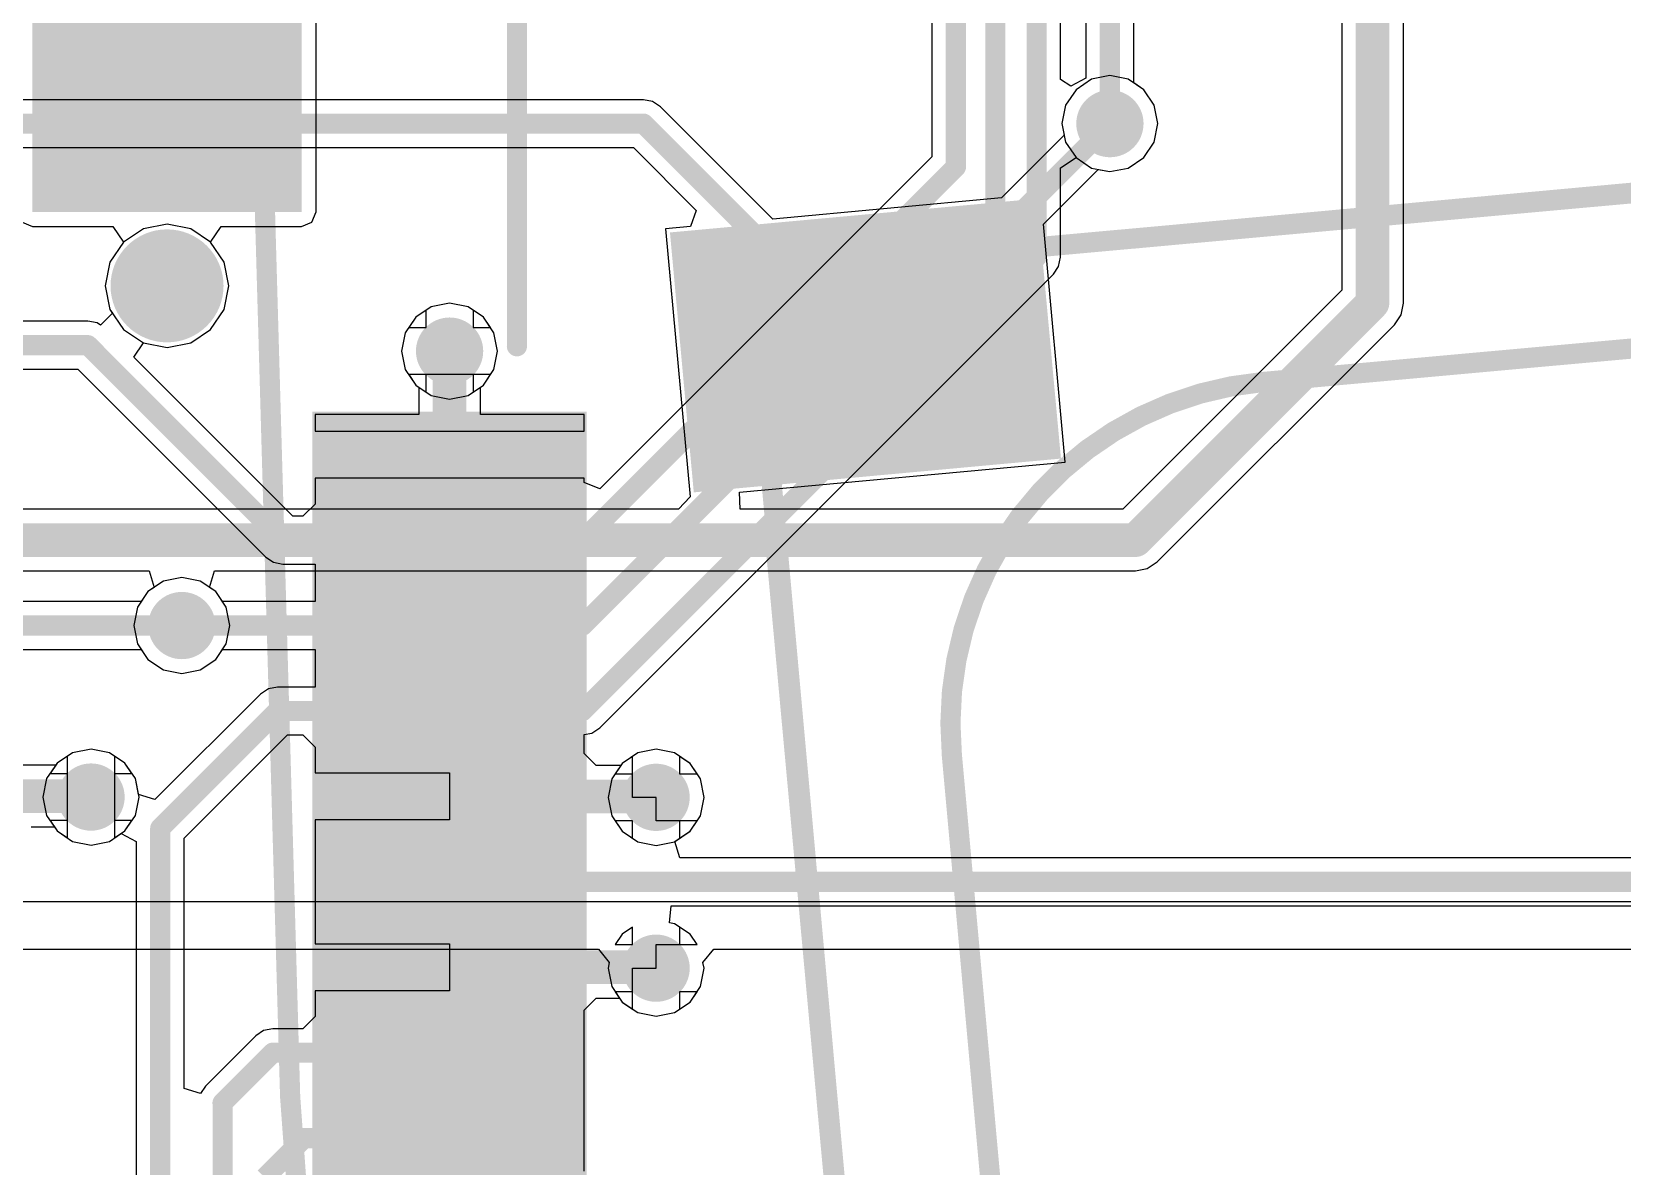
# Model space of a CAD drawing. Header units: millimetres. Extents: x 80 to 238, y 80 to 227.
# Drawn here: x 86.58 to 98.41, y 99.16 to 107.59 of the extents above; entities that cross this region are included whole.
import ezdxf

# ---------------------------------------------------------------- set-up
doc = ezdxf.new("R2010")
doc.units = ezdxf.units.MM
for name, color, linetype in [('BottomLayer', 5, 'Continuous'), ('BottomOverlay', 54, 'Continuous'), ('BottomPaste', 16, 'Continuous'), ('BottomSolder', 6, 'Continuous'), ('DrillDrawing', 1, 'Continuous'), ('DrillGuide', 244, 'Continuous'), ('KeepOutLayer', 6, 'Continuous'), ('Mechanical1', 6, 'Continuous'), ('MidLayer1', 16, 'Continuous'), ('MidLayer2', 76, 'Continuous'), ('MultiLayer', 9, 'Continuous'), ('PadHoleLayer', 156, 'Continuous'), ('TopLayer', 1, 'Continuous'), ('TopOverlay', 2, 'Continuous'), ('TopPaste', 8, 'Continuous'), ('TopSolder', 216, 'Continuous'), ('ViaHoleLayer', 16, 'Continuous')]:
    doc.layers.add(name, color=color, linetype=linetype)

msp = doc.modelspace()

# ---------------------------------------------------------------- linework, layer by layer
at = {"layer": 'BottomLayer'}
for p, q in [((94.42, 113.61), (94.42, 107.244)), ((94.231, 107.235), (94.231, 113.557)), ((93.275, 111.869), (93.275, 106.658)), ((94.776, 107.208), (94.776, 111.904)), ((88.698, 106.25), (88.698, 108.75)), ((94.308, 107.184), (94.231, 107.235)), ((94.42, 107.244), (94.308, 107.184)), ((94.85, 107.158), (94.776, 107.208)), ((94.928, 107.043), (94.85, 107.158)), ((94.955, 106.906), (94.928, 107.043)), ((94.928, 106.769), (94.955, 106.906)), ((94.85, 106.654), (94.928, 106.769)), ((93.275, 106.658), (90.807, 104.19)), ((94.231, 106.577), (94.346, 106.654)), ((94.346, 106.654), (94.461, 106.576)), ((94.734, 106.576), (94.85, 106.654)), ((94.231, 105.913), (94.231, 106.577)), ((94.461, 106.576), (94.598, 106.549)), ((94.598, 106.549), (94.734, 106.576)), ((86.513, 106.173), (86.59, 106.142)), ((88.59, 106.142), (88.667, 106.173)), ((88.667, 106.173), (88.698, 106.25)), ((86.59, 106.142), (87.187, 106.142)), ((87.187, 106.142), (87.266, 106.024)), ((87.914, 106.024), (87.993, 106.142)), ((87.993, 106.142), (88.59, 106.142)), ((87.266, 106.024), (87.166, 105.876)), ((88.014, 105.876), (87.914, 106.024)), ((94.217, 105.845), (94.231, 105.913)), ((87.166, 105.876), (87.131, 105.7)), ((88.049, 105.7), (88.014, 105.876)), ((94.179, 105.787), (94.217, 105.845)), ((87.131, 105.7), (87.166, 105.524)), ((88.014, 105.524), (88.049, 105.7)), ((90.806, 102.414), (94.179, 105.787)), ((87.185, 105.497), (87.095, 105.407)), ((87.166, 105.524), (87.185, 105.497)), ((87.914, 105.376), (88.014, 105.524)), ((89.438, 105.467), (89.386, 105.39)), ((89.515, 105.519), (89.438, 105.467)), ((89.515, 105.39), (89.515, 105.519)), ((89.942, 105.467), (89.865, 105.519)), ((89.865, 105.519), (89.865, 105.39)), ((89.994, 105.39), (89.942, 105.467)), ((87.002, 105.437), (84.447, 105.437)), ((87.07, 105.424), (87.002, 105.437)), ((87.095, 105.407), (87.07, 105.424)), ((87.766, 105.276), (87.914, 105.376)), ((89.386, 105.39), (89.515, 105.39)), ((89.865, 105.39), (89.994, 105.39)), ((87.343, 105.17), (87.414, 105.276)), ((87.414, 105.276), (87.59, 105.241)), ((87.59, 105.241), (87.766, 105.276)), ((88.524, 103.988), (87.343, 105.17)), ((84.521, 105.08), (86.928, 105.08)), ((86.928, 105.08), (88.324, 103.684)), ((89.994, 105.04), (89.386, 105.04)), ((89.386, 105.04), (89.438, 104.963)), ((89.942, 104.963), (89.994, 105.04)), ((89.438, 104.963), (89.461, 104.947)), ((89.461, 104.947), (89.461, 104.745)), ((89.919, 104.947), (89.942, 104.963)), ((89.919, 104.745), (89.919, 104.947)), ((89.461, 104.745), (88.69, 104.745)), ((88.69, 104.745), (88.69, 104.62)), ((90.69, 104.745), (89.919, 104.745)), ((90.69, 104.62), (90.69, 104.745)), ((88.69, 104.62), (90.69, 104.62)), ((90.69, 104.27), (88.69, 104.27)), ((88.69, 104.27), (88.69, 104.2)), ((90.69, 104.239), (90.69, 104.27)), ((88.69, 104.2), (88.69, 104.2)), ((88.69, 104.2), (88.69, 104.2)), ((88.69, 104.2), (88.69, 104.145)), ((88.69, 104.145), (88.69, 104.128)), ((90.807, 104.19), (90.69, 104.239)), ((88.69, 104.078), (88.6, 103.988)), ((88.69, 104.128), (88.69, 104.11)), ((88.69, 104.11), (88.69, 104.078)), ((88.6, 103.988), (88.524, 103.988)), ((88.324, 103.684), (88.382, 103.645)), ((88.382, 103.645), (88.45, 103.632)), ((88.45, 103.632), (88.69, 103.632)), ((88.69, 103.632), (88.69, 103.51)), ((87.563, 103.505), (87.448, 103.427)), ((87.7, 103.532), (87.563, 103.505)), ((87.837, 103.505), (87.7, 103.532)), ((87.952, 103.427), (87.837, 103.505)), ((88.69, 103.51), (88.69, 103.51)), ((88.69, 103.51), (88.69, 103.475)), ((88.69, 103.475), (88.69, 103.475)), ((88.69, 103.475), (88.69, 103.353)), ((87.448, 103.427), (87.37, 103.312)), ((88.002, 103.353), (87.952, 103.427)), ((88.69, 103.353), (88.002, 103.353)), ((87.37, 103.312), (87.343, 103.175)), ((87.343, 103.175), (87.37, 103.038)), ((87.37, 103.038), (87.448, 102.923)), ((87.952, 102.923), (88.002, 102.997)), ((88.002, 102.997), (88.69, 102.997)), ((88.69, 102.997), (88.69, 102.875)), ((87.448, 102.923), (87.563, 102.845)), ((87.563, 102.845), (87.7, 102.818)), ((87.7, 102.818), (87.837, 102.845)), ((87.837, 102.845), (87.952, 102.923)), ((88.69, 102.875), (88.69, 102.875)), ((88.69, 102.875), (88.69, 102.84)), ((88.69, 102.84), (88.69, 102.84)), ((88.69, 102.84), (88.69, 102.718)), ((88.285, 102.666), (87.5, 101.881)), ((88.343, 102.705), (88.285, 102.666)), ((88.411, 102.718), (88.343, 102.705)), ((88.69, 102.718), (88.411, 102.718)), ((90.69, 102.364), (90.748, 102.375)), ((90.748, 102.375), (90.806, 102.414)), ((87.718, 101.594), (88.485, 102.362)), ((88.485, 102.362), (88.6, 102.362)), ((88.6, 102.362), (88.69, 102.272)), ((88.69, 102.272), (88.69, 102.24)), ((90.69, 102.295), (90.69, 102.364)), ((90.69, 102.24), (90.69, 102.295)), ((90.69, 102.295), (90.69, 102.295)), ((90.69, 102.295), (90.69, 102.295)), ((86.762, 102.136), (86.49, 102.136)), ((86.773, 102.152), (86.762, 102.136)), ((86.85, 102.204), (86.773, 102.152)), ((86.85, 101.9), (86.85, 102.204)), ((87.277, 102.152), (87.2, 102.204)), ((87.2, 102.204), (87.2, 101.9)), ((87.355, 102.037), (87.277, 102.152)), ((88.69, 102.24), (88.69, 102.223)), ((88.69, 102.223), (88.69, 102.205)), ((88.69, 102.205), (88.69, 102.15)), ((88.69, 102.15), (88.69, 102.15)), ((88.69, 102.15), (88.69, 102.15)), ((88.69, 102.15), (88.69, 102.08)), ((90.69, 102.224), (90.69, 102.24)), ((90.78, 102.134), (90.69, 102.224)), ((90.962, 102.134), (90.78, 102.134)), ((90.973, 102.15), (90.962, 102.134)), ((91.05, 102.202), (90.973, 102.15)), ((91.05, 101.898), (91.05, 102.202)), ((91.477, 102.15), (91.4, 102.202)), ((91.4, 102.202), (91.4, 102.073)), ((91.529, 102.073), (91.477, 102.15)), ((87.378, 101.918), (87.355, 102.037)), ((88.69, 102.08), (89.69, 102.08)), ((89.69, 102.08), (89.69, 101.73)), ((91.4, 102.073), (91.529, 102.073)), ((86.85, 101.596), (86.85, 101.9)), ((87.2, 101.9), (87.2, 101.596)), ((87.5, 101.881), (87.378, 101.918)), ((91.225, 101.898), (91.05, 101.898)), ((91.225, 101.723), (91.225, 101.898)), ((86.58, 101.678), (86.753, 101.678)), ((86.753, 101.678), (86.773, 101.648)), ((89.69, 101.73), (88.69, 101.73)), ((88.69, 101.73), (88.69, 101.66)), ((88.69, 101.66), (88.69, 101.66)), ((88.69, 101.66), (88.69, 101.66)), ((88.69, 101.66), (88.69, 101.605)), ((91.529, 101.723), (91.225, 101.723)), ((91.477, 101.646), (91.529, 101.723)), ((86.773, 101.648), (86.85, 101.596)), ((87.2, 101.596), (87.249, 101.629)), ((87.249, 101.629), (87.361, 101.569)), ((87.361, 101.569), (87.361, 98.421)), ((87.718, 99.733), (87.718, 101.594)), ((88.69, 101.605), (88.69, 101.588)), ((88.69, 101.588), (88.69, 101.57)), ((88.69, 101.57), (88.69, 101.515)), ((91.364, 101.57), (91.477, 101.646)), ((91.401, 101.448), (91.364, 101.57)), ((88.69, 101.515), (88.69, 101.515)), ((88.69, 101.515), (88.69, 101.515)), ((88.69, 101.515), (88.69, 101.025)), ((108.096, 101.448), (91.401, 101.448)), ((91.324, 100.965), (91.336, 101.092)), ((91.336, 101.092), (108.17, 101.092)), ((88.69, 101.025), (88.69, 101.025)), ((88.69, 101.025), (88.69, 101.025)), ((88.69, 101.025), (88.69, 100.97)), ((88.69, 100.97), (88.69, 100.953)), ((88.69, 100.953), (88.69, 100.935)), ((91.362, 100.958), (91.324, 100.965)), ((91.477, 100.88), (91.362, 100.958)), ((88.69, 100.935), (88.69, 100.88)), ((88.69, 100.88), (88.69, 100.88)), ((88.69, 100.88), (88.69, 100.88)), ((88.69, 100.88), (88.69, 100.81)), ((91.529, 100.803), (91.477, 100.88)), ((88.69, 100.81), (89.69, 100.81)), ((89.69, 100.81), (89.69, 100.46)), ((91.225, 100.628), (91.225, 100.803)), ((91.225, 100.803), (91.529, 100.803)), ((91.05, 100.324), (91.05, 100.628)), ((91.05, 100.628), (91.225, 100.628)), ((89.69, 100.46), (88.69, 100.46)), ((88.69, 100.46), (88.69, 100.39)), ((88.69, 100.39), (88.69, 100.39)), ((88.69, 100.39), (88.69, 100.39)), ((88.69, 100.39), (88.69, 100.335)), ((90.69, 100.316), (90.78, 100.406)), ((90.78, 100.406), (90.953, 100.406)), ((90.953, 100.406), (90.973, 100.376)), ((90.973, 100.376), (91.05, 100.324)), ((91.529, 100.453), (91.4, 100.453)), ((91.4, 100.453), (91.4, 100.324)), ((91.4, 100.324), (91.477, 100.376)), ((91.477, 100.376), (91.529, 100.453)), ((88.69, 100.268), (88.6, 100.178)), ((88.69, 100.335), (88.69, 100.318)), ((88.69, 100.318), (88.69, 100.3)), ((88.69, 100.3), (88.69, 100.268)), ((90.69, 100.3), (90.69, 100.316)), ((90.69, 100.245), (90.69, 100.3)), ((90.69, 99.7), (90.69, 100.245)), ((90.69, 100.245), (90.69, 100.245)), ((90.69, 100.245), (90.69, 100.245)), ((88.251, 100.126), (87.877, 99.752)), ((88.308, 100.165), (88.251, 100.126)), ((88.377, 100.178), (88.308, 100.165)), ((88.6, 100.178), (88.377, 100.178)), ((87.839, 99.696), (87.718, 99.733)), ((87.877, 99.752), (87.839, 99.696)), ((90.69, 99.665), (90.69, 99.7)), ((90.69, 99.7), (90.69, 99.7)), ((90.69, 99.7), (90.69, 99.7)), ((90.69, 99.12), (90.69, 99.665)), ((90.69, 99.665), (90.69, 99.665))]:
    msp.add_line(p, q, dxfattribs=at)
for points, const_width in [([(94.053, 105.913), (94.053, 113.557)], 0.15), ([(94.598, 106.906), (94.598, 113.61)], 0.15), ([(93.746, 106.242), (93.746, 112.864)], 0.15), ([(93.453, 106.584), (93.453, 112.102)], 0.15), ([(90.679, 103.81), (93.453, 106.584)], 0.15), ([(90.679, 103.175), (93.746, 106.242)], 0.15), ([(90.679, 102.54), (94.053, 105.913)], 0.15), ([(84.447, 105.259), (87.002, 105.259)], 0.15), ([(87.002, 105.259), (88.45, 103.81)], 0.15), ([(89.69, 104.445), (89.69, 105.215)], 0.25), ([(88.45, 103.81), (89.69, 103.81)], 0.15), ([(89.69, 103.81), (90.679, 103.81)], 0.15), ([(87.7, 103.175), (89.69, 103.175)], 0.15), ([(89.69, 103.175), (90.679, 103.175)], 0.15), ([(87.539, 101.668), (88.411, 102.54)], 0.15), ([(88.411, 102.54), (89.69, 102.54)], 0.15), ([(89.69, 102.54), (90.679, 102.54)], 0.15), ([(85.49, 101.907), (87.018, 101.907)], 0.25), ([(87.018, 101.907), (87.025, 101.9)], 0.25), ([(89.69, 101.905), (91.218, 101.905)], 0.25), ([(91.218, 101.905), (91.225, 101.898)], 0.25), ([(87.539, 95.67), (87.539, 101.668)], 0.15), ([(89.69, 101.27), (108.17, 101.27)], 0.15), ([(89.69, 100.635), (91.218, 100.635)], 0.25), ([(91.218, 100.635), (91.225, 100.628)], 0.25), ([(88.003, 99.626), (88.377, 100)], 0.15), ([(88.377, 100), (89.69, 100)], 0.15), ([(88.003, 94.948), (88.003, 99.626)], 0.15), ([(88.317, 99.072), (88.609, 99.365)], 0.15), ([(88.609, 99.365), (89.69, 99.365)], 0.15)]:
    msp.add_lwpolyline(points, dxfattribs=dict(at, const_width=const_width))
for points, const_width in [([(94.473, 106.906, 1), (94.723, 106.906, 1)], 0.25), ([(94.56, 106.906, 1), (94.635, 106.906, 1)], 0.075), ([(93.416, 106.584, 1), (93.491, 106.584, 1)], 0.075), ([(93.416, 106.584, 1), (93.491, 106.584, 1)], 0.075), ([(93.709, 106.242, 1), (93.784, 106.242, 1)], 0.075), ([(93.709, 106.242, 1), (93.784, 106.242, 1)], 0.075), ([(87.415, 105.7, 1), (87.765, 105.7, 1)], 0.35), ([(94.015, 105.913, 1), (94.09, 105.913, 1)], 0.075), ([(94.015, 105.913, 1), (94.09, 105.913, 1)], 0.075), ([(89.565, 105.215, 1), (89.815, 105.215, 1)], 0.25), ([(86.964, 105.259, 1), (87.039, 105.259, 1)], 0.075), ([(86.964, 105.259, 1), (87.039, 105.259, 1)], 0.075), ([(89.628, 105.215, 1), (89.753, 105.215, 1)], 0.125), ([(89.628, 104.445, 1), (89.753, 104.445, 1)], 0.125), ([(88.413, 103.81, 1), (88.488, 103.81, 1)], 0.075), ([(88.413, 103.81, 1), (88.488, 103.81, 1)], 0.075), ([(89.653, 103.81, 1), (89.728, 103.81, 1)], 0.075), ([(89.653, 103.81, 1), (89.728, 103.81, 1)], 0.075), ([(90.642, 103.81, 1), (90.717, 103.81, 1)], 0.075), ([(90.642, 103.81, 1), (90.717, 103.81, 1)], 0.075), ([(87.575, 103.175, 1), (87.825, 103.175, 1)], 0.25), ([(87.662, 103.175, 1), (87.738, 103.175, 1)], 0.075), ([(89.653, 103.175, 1), (89.728, 103.175, 1)], 0.075), ([(89.653, 103.175, 1), (89.728, 103.175, 1)], 0.075), ([(90.642, 103.175, 1), (90.717, 103.175, 1)], 0.075), ([(90.642, 103.175, 1), (90.717, 103.175, 1)], 0.075), ([(88.373, 102.54, 1), (88.448, 102.54, 1)], 0.075), ([(88.373, 102.54, 1), (88.448, 102.54, 1)], 0.075), ([(89.653, 102.54, 1), (89.728, 102.54, 1)], 0.075), ([(89.653, 102.54, 1), (89.728, 102.54, 1)], 0.075), ([(90.642, 102.54, 1), (90.717, 102.54, 1)], 0.075), ([(90.642, 102.54, 1), (90.717, 102.54, 1)], 0.075), ([(86.9, 101.9, 1), (87.15, 101.9, 1)], 0.25), ([(91.1, 101.898, 1), (91.35, 101.898, 1)], 0.25), ([(86.956, 101.907, 1), (87.081, 101.907, 1)], 0.125), ([(86.956, 101.907, 1), (87.081, 101.907, 1)], 0.125), ([(86.963, 101.9, 1), (87.087, 101.9, 1)], 0.125), ([(89.628, 101.905, 1), (89.753, 101.905, 1)], 0.125), ([(91.156, 101.905, 1), (91.281, 101.905, 1)], 0.125), ([(91.156, 101.905, 1), (91.281, 101.905, 1)], 0.125), ([(91.163, 101.898, 1), (91.288, 101.898, 1)], 0.125), ([(87.502, 101.668, 1), (87.577, 101.668, 1)], 0.075), ([(87.502, 101.668, 1), (87.577, 101.668, 1)], 0.075), ([(89.653, 101.27, 1), (89.728, 101.27, 1)], 0.075), ([(91.1, 100.628, 1), (91.35, 100.628, 1)], 0.25), ([(89.628, 100.635, 1), (89.753, 100.635, 1)], 0.125), ([(91.156, 100.635, 1), (91.281, 100.635, 1)], 0.125), ([(91.156, 100.635, 1), (91.281, 100.635, 1)], 0.125), ([(91.163, 100.628, 1), (91.288, 100.628, 1)], 0.125), ([(88.339, 100, 1), (88.414, 100, 1)], 0.075), ([(88.339, 100, 1), (88.414, 100, 1)], 0.075), ([(89.653, 100, 1), (89.728, 100, 1)], 0.075), ([(87.965, 99.626, 1), (88.04, 99.626, 1)], 0.075), ([(87.965, 99.626, 1), (88.04, 99.626, 1)], 0.075), ([(88.572, 99.365, 1), (88.647, 99.365, 1)], 0.075), ([(88.572, 99.365, 1), (88.647, 99.365, 1)], 0.075), ([(89.653, 99.365, 1), (89.728, 99.365, 1)], 0.075)]:
    msp.add_lwpolyline(points, format="xyb", close=True, dxfattribs=dict(at, const_width=const_width))
for points in [[(86.59, 108.75), (86.59, 106.25), (88.59, 108.75), (88.59, 106.25)], [(90.59, 104.245), (90.59, 104.645), (88.79, 104.245), (88.79, 104.645)], [(90.59, 103.61), (90.59, 104.01), (88.79, 103.61), (88.79, 104.01)], [(90.59, 102.975), (90.59, 103.375), (88.79, 102.975), (88.79, 103.375)], [(90.59, 102.34), (90.59, 102.74), (88.79, 102.34), (88.79, 102.74)], [(90.59, 101.705), (90.59, 102.105), (88.79, 101.705), (88.79, 102.105)], [(90.59, 101.07), (90.59, 101.47), (88.79, 101.07), (88.79, 101.47)], [(90.59, 100.435), (90.59, 100.835), (88.79, 100.435), (88.79, 100.835)], [(90.59, 99.8), (90.59, 100.2), (88.79, 99.8), (88.79, 100.2)], [(90.59, 99.165), (90.59, 99.565), (88.79, 99.165), (88.79, 99.565)]]:
    msp.add_solid(points, dxfattribs=at)
at = {"layer": 'BottomOverlay', "const_width": 0.15}
msp.add_lwpolyline([(90.191, 105.251), (90.191, 108.201)], dxfattribs=at)
at = {"layer": 'BottomOverlay', "const_width": 0.075}
msp.add_lwpolyline([(90.153, 105.251, 1), (90.228, 105.251, 1)], format="xyb", close=True, dxfattribs=at)
at = {"layer": 'BottomPaste'}
for points in [[(90.54, 104.295), (90.54, 104.595), (88.84, 104.295), (88.84, 104.595)], [(90.54, 103.66), (90.54, 103.96), (88.84, 103.66), (88.84, 103.96)], [(90.54, 103.025), (90.54, 103.325), (88.84, 103.025), (88.84, 103.325)], [(90.54, 102.39), (90.54, 102.69), (88.84, 102.39), (88.84, 102.69)], [(90.54, 101.755), (90.54, 102.055), (88.84, 101.755), (88.84, 102.055)], [(90.54, 101.12), (90.54, 101.42), (88.84, 101.12), (88.84, 101.42)], [(90.54, 100.485), (90.54, 100.785), (88.84, 100.485), (88.84, 100.785)], [(90.54, 99.85), (90.54, 100.15), (88.84, 99.85), (88.84, 100.15)], [(90.54, 99.215), (90.54, 99.515), (88.84, 99.215), (88.84, 99.515)]]:
    msp.add_solid(points, dxfattribs=at)
at = {"layer": 'BottomSolder', "const_width": 0.42}
msp.add_lwpolyline([(87.38, 105.7, 1), (87.8, 105.7, 1)], format="xyb", close=True, dxfattribs=at)
at = {"layer": 'BottomSolder'}
for points in [[(90.71, 104.125), (90.71, 104.765), (88.67, 104.125), (88.67, 104.765)], [(90.71, 103.49), (90.71, 104.13), (88.67, 103.49), (88.67, 104.13)], [(90.71, 102.855), (90.71, 103.495), (88.67, 102.855), (88.67, 103.495)], [(90.71, 102.22), (90.71, 102.86), (88.67, 102.22), (88.67, 102.86)], [(90.71, 101.585), (90.71, 102.225), (88.67, 101.585), (88.67, 102.225)], [(90.71, 100.95), (90.71, 101.59), (88.67, 100.95), (88.67, 101.59)], [(90.71, 100.315), (90.71, 100.955), (88.67, 100.315), (88.67, 100.955)], [(90.71, 99.68), (90.71, 100.32), (88.67, 99.68), (88.67, 100.32)], [(90.71, 99.045), (90.71, 99.685), (88.67, 99.045), (88.67, 99.685)]]:
    msp.add_solid(points, dxfattribs=at)
at = {"layer": 'DrillDrawing', "const_width": 0.15}
for points in [[(83.225, 110.891, -1.632083), (101.044, 80.027)], [(98.956, 80.027, -0.543037), (82.181, 109.082)]]:
    msp.add_lwpolyline(points, format="xyb", dxfattribs=at)
at = {"layer": 'DrillDrawing', "const_width": 0.1}
for points in [[(94.548, 106.906, 1), (94.648, 106.906, 1)], [(89.64, 105.215, 1), (89.74, 105.215, 1)], [(87.65, 103.175, 1), (87.75, 103.175, 1)], [(86.975, 101.9, 1), (87.075, 101.9, 1)], [(91.175, 101.898, 1), (91.275, 101.898, 1)], [(91.175, 100.628, 1), (91.275, 100.628, 1)]]:
    msp.add_lwpolyline(points, format="xyb", close=True, dxfattribs=at)
at = {"layer": 'DrillGuide', "const_width": 0.1}
for points in [[(94.548, 106.906, 1), (94.648, 106.906, 1)], [(89.64, 105.215, 1), (89.74, 105.215, 1)], [(87.65, 103.175, 1), (87.75, 103.175, 1)], [(86.975, 101.9, 1), (87.075, 101.9, 1)], [(91.175, 101.898, 1), (91.275, 101.898, 1)], [(91.175, 100.628, 1), (91.275, 100.628, 1)]]:
    msp.add_lwpolyline(points, format="xyb", close=True, dxfattribs=at)
at = {"layer": 'KeepOutLayer', "const_width": 0.15}
for points in [[(83.225, 110.891, -1.632083), (101.044, 80.027)], [(98.956, 80.027, -0.543037), (82.181, 109.082)]]:
    msp.add_lwpolyline(points, format="xyb", dxfattribs=at)
at = {"layer": 'Mechanical1', "const_width": 0.15}
for points in [[(83.225, 110.891, -1.632083), (101.044, 80.027)], [(98.956, 80.027, -0.543037), (82.181, 109.082)], [(93.423, 102.215, -0.414214), (95.732, 104.985)], [(90.24, 93.918, -0.132985), (88.505, 99.673)]]:
    msp.add_lwpolyline(points, format="xyb", dxfattribs=at)
for points in [[(88.192, 110.677), (88.505, 99.673)], [(91.942, 105.795), (106.881, 107.151)], [(91.942, 105.795), (92.936, 94.841)], [(95.732, 104.985), (103.301, 105.672)], [(93.423, 102.215), (93.748, 98.629)]]:
    msp.add_lwpolyline(points, dxfattribs=at)
at = {"layer": 'Mechanical1', "const_width": 0.075}
for points in [[(91.905, 105.795, 1), (91.98, 105.795, 1)], [(91.905, 105.795, 1), (91.98, 105.795, 1)], [(95.694, 104.985, 1), (95.769, 104.985, 1)], [(95.694, 104.985, 1), (95.769, 104.985, 1)], [(93.385, 102.215, 1), (93.46, 102.215, 1)], [(93.385, 102.215, 1), (93.46, 102.215, 1)], [(88.467, 99.673, 1), (88.542, 99.673, 1)], [(88.467, 99.673, 1), (88.542, 99.673, 1)]]:
    msp.add_lwpolyline(points, format="xyb", close=True, dxfattribs=at)
at = {"layer": 'MidLayer1'}
for p, q in [((94.461, 107.236), (94.346, 107.158)), ((94.598, 107.263), (94.461, 107.236)), ((94.734, 107.236), (94.598, 107.263)), ((94.85, 107.158), (94.734, 107.236)), ((94.346, 107.158), (94.268, 107.043)), ((94.928, 107.043), (94.85, 107.158)), ((94.268, 107.043), (94.241, 106.906)), ((94.955, 106.906), (94.928, 107.043)), ((94.241, 106.906), (94.268, 106.769)), ((94.928, 106.769), (94.955, 106.906)), ((94.268, 106.769), (94.346, 106.654)), ((94.85, 106.654), (94.928, 106.769)), ((94.346, 106.654), (94.461, 106.576)), ((94.734, 106.576), (94.85, 106.654)), ((94.461, 106.576), (94.598, 106.549)), ((94.598, 106.549), (94.734, 106.576)), ((87.59, 106.159), (87.414, 106.124)), ((87.766, 106.124), (87.59, 106.159)), ((87.414, 106.124), (87.266, 106.024)), ((87.914, 106.024), (87.766, 106.124)), ((87.266, 106.024), (87.166, 105.876)), ((88.014, 105.876), (87.914, 106.024)), ((87.166, 105.876), (87.131, 105.7)), ((88.049, 105.7), (88.014, 105.876)), ((87.131, 105.7), (87.166, 105.524)), ((88.014, 105.524), (88.049, 105.7)), ((87.166, 105.524), (87.266, 105.376)), ((87.914, 105.376), (88.014, 105.524)), ((89.438, 105.467), (89.386, 105.39)), ((89.515, 105.519), (89.438, 105.467)), ((89.515, 105.39), (89.515, 105.519)), ((89.942, 105.467), (89.865, 105.519)), ((89.865, 105.519), (89.865, 105.39)), ((89.994, 105.39), (89.942, 105.467)), ((87.266, 105.376), (87.414, 105.276)), ((87.766, 105.276), (87.914, 105.376)), ((89.386, 105.39), (89.515, 105.39)), ((89.865, 105.39), (89.994, 105.39)), ((87.414, 105.276), (87.59, 105.241)), ((87.59, 105.241), (87.766, 105.276)), ((89.515, 105.04), (89.386, 105.04)), ((89.386, 105.04), (89.438, 104.963)), ((89.515, 104.911), (89.515, 105.04)), ((89.994, 105.04), (89.865, 105.04)), ((89.865, 105.04), (89.865, 104.911)), ((89.942, 104.963), (89.994, 105.04)), ((89.438, 104.963), (89.515, 104.911)), ((89.865, 104.911), (89.942, 104.963)), ((87.563, 103.505), (87.448, 103.427)), ((87.7, 103.532), (87.563, 103.505)), ((87.837, 103.505), (87.7, 103.532)), ((87.952, 103.427), (87.837, 103.505)), ((87.448, 103.427), (87.37, 103.312)), ((88.03, 103.312), (87.952, 103.427)), ((87.37, 103.312), (87.343, 103.175)), ((88.057, 103.175), (88.03, 103.312)), ((87.343, 103.175), (87.37, 103.038)), ((88.03, 103.038), (88.057, 103.175)), ((87.37, 103.038), (87.448, 102.923)), ((87.952, 102.923), (88.03, 103.038)), ((87.448, 102.923), (87.563, 102.845)), ((87.563, 102.845), (87.7, 102.818)), ((87.7, 102.818), (87.837, 102.845)), ((87.837, 102.845), (87.952, 102.923)), ((86.773, 102.152), (86.721, 102.075)), ((86.85, 102.204), (86.773, 102.152)), ((86.85, 102.075), (86.85, 102.204)), ((87.277, 102.152), (87.2, 102.204)), ((87.2, 102.204), (87.2, 102.075)), ((87.329, 102.075), (87.277, 102.152)), ((90.973, 102.15), (90.921, 102.073)), ((91.05, 102.202), (90.973, 102.15)), ((91.05, 102.073), (91.05, 102.202)), ((91.477, 102.15), (91.4, 102.202)), ((91.4, 102.202), (91.4, 102.073)), ((91.529, 102.073), (91.477, 102.15)), ((86.721, 102.075), (86.85, 102.075)), ((87.2, 102.075), (87.329, 102.075)), ((90.921, 102.073), (91.05, 102.073)), ((91.4, 102.073), (91.529, 102.073)), ((86.85, 101.725), (86.721, 101.725)), ((86.721, 101.725), (86.773, 101.648)), ((86.85, 101.596), (86.85, 101.725)), ((87.329, 101.725), (87.2, 101.725)), ((87.2, 101.725), (87.2, 101.596)), ((87.277, 101.648), (87.329, 101.725)), ((91.05, 101.723), (90.921, 101.723)), ((90.921, 101.723), (90.973, 101.646)), ((91.05, 101.594), (91.05, 101.723)), ((91.529, 101.723), (91.4, 101.723)), ((91.4, 101.723), (91.4, 101.594)), ((91.477, 101.646), (91.529, 101.723)), ((86.773, 101.648), (86.85, 101.596)), ((87.2, 101.596), (87.277, 101.648)), ((90.973, 101.646), (91.05, 101.594)), ((91.4, 101.594), (91.477, 101.646)), ((90.973, 100.88), (90.921, 100.803)), ((91.05, 100.932), (90.973, 100.88)), ((91.05, 100.803), (91.05, 100.932)), ((91.477, 100.88), (91.4, 100.932)), ((91.4, 100.932), (91.4, 100.803)), ((91.529, 100.803), (91.477, 100.88)), ((90.921, 100.803), (91.05, 100.803)), ((91.4, 100.803), (91.529, 100.803)), ((91.05, 100.453), (90.921, 100.453)), ((90.921, 100.453), (90.973, 100.376)), ((90.973, 100.376), (91.05, 100.324)), ((91.05, 100.324), (91.05, 100.453)), ((91.529, 100.453), (91.4, 100.453)), ((91.4, 100.453), (91.4, 100.324)), ((91.4, 100.324), (91.477, 100.376)), ((91.477, 100.376), (91.529, 100.453))]:
    msp.add_line(p, q, dxfattribs=at)
for points, const_width in [([(94.473, 106.906, 1), (94.723, 106.906, 1)], 0.25), ([(87.415, 105.7, 1), (87.765, 105.7, 1)], 0.35), ([(89.565, 105.215, 1), (89.815, 105.215, 1)], 0.25), ([(87.575, 103.175, 1), (87.825, 103.175, 1)], 0.25), ([(86.9, 101.9, 1), (87.15, 101.9, 1)], 0.25), ([(91.1, 101.898, 1), (91.35, 101.898, 1)], 0.25), ([(91.1, 100.628, 1), (91.35, 100.628, 1)], 0.25)]:
    msp.add_lwpolyline(points, format="xyb", close=True, dxfattribs=dict(at, const_width=const_width))
at = {"layer": 'MidLayer2'}
for p, q in [((94.461, 107.236), (94.346, 107.158)), ((94.598, 107.263), (94.461, 107.236)), ((94.734, 107.236), (94.598, 107.263)), ((94.85, 107.158), (94.734, 107.236)), ((94.346, 107.158), (94.268, 107.043)), ((94.928, 107.043), (94.85, 107.158)), ((94.268, 107.043), (94.241, 106.906)), ((94.955, 106.906), (94.928, 107.043)), ((94.241, 106.906), (94.268, 106.769)), ((94.928, 106.769), (94.955, 106.906)), ((94.268, 106.769), (94.346, 106.654)), ((94.85, 106.654), (94.928, 106.769)), ((94.346, 106.654), (94.461, 106.576)), ((94.734, 106.576), (94.85, 106.654)), ((94.461, 106.576), (94.598, 106.549)), ((94.598, 106.549), (94.734, 106.576)), ((87.59, 106.159), (87.414, 106.124)), ((87.766, 106.124), (87.59, 106.159)), ((87.414, 106.124), (87.266, 106.024)), ((87.914, 106.024), (87.766, 106.124)), ((87.266, 106.024), (87.166, 105.876)), ((88.014, 105.876), (87.914, 106.024)), ((87.166, 105.876), (87.131, 105.7)), ((88.049, 105.7), (88.014, 105.876)), ((87.131, 105.7), (87.166, 105.524)), ((88.014, 105.524), (88.049, 105.7)), ((89.69, 105.572), (89.553, 105.545)), ((89.827, 105.545), (89.69, 105.572)), ((87.166, 105.524), (87.266, 105.376)), ((87.914, 105.376), (88.014, 105.524)), ((89.438, 105.467), (89.36, 105.352)), ((89.553, 105.545), (89.438, 105.467)), ((89.942, 105.467), (89.827, 105.545)), ((90.02, 105.352), (89.942, 105.467)), ((87.266, 105.376), (87.414, 105.276)), ((87.766, 105.276), (87.914, 105.376)), ((89.36, 105.352), (89.333, 105.215)), ((90.047, 105.215), (90.02, 105.352)), ((87.414, 105.276), (87.59, 105.241)), ((87.59, 105.241), (87.766, 105.276)), ((89.333, 105.215), (89.36, 105.078)), ((90.02, 105.078), (90.047, 105.215)), ((89.36, 105.078), (89.438, 104.963)), ((89.942, 104.963), (90.02, 105.078)), ((89.438, 104.963), (89.553, 104.885)), ((89.553, 104.885), (89.69, 104.858)), ((89.69, 104.858), (89.827, 104.885)), ((89.827, 104.885), (89.942, 104.963)), ((87.563, 103.505), (87.448, 103.427)), ((87.7, 103.532), (87.563, 103.505)), ((87.837, 103.505), (87.7, 103.532)), ((87.952, 103.427), (87.837, 103.505)), ((87.448, 103.427), (87.37, 103.312)), ((88.03, 103.312), (87.952, 103.427)), ((87.37, 103.312), (87.343, 103.175)), ((88.057, 103.175), (88.03, 103.312)), ((87.343, 103.175), (87.37, 103.038)), ((88.03, 103.038), (88.057, 103.175)), ((87.37, 103.038), (87.448, 102.923)), ((87.952, 102.923), (88.03, 103.038)), ((87.448, 102.923), (87.563, 102.845)), ((87.563, 102.845), (87.7, 102.818)), ((87.7, 102.818), (87.837, 102.845)), ((87.837, 102.845), (87.952, 102.923)), ((87.025, 102.257), (86.888, 102.23)), ((87.162, 102.23), (87.025, 102.257)), ((91.225, 102.255), (91.088, 102.228)), ((91.362, 102.228), (91.225, 102.255)), ((86.773, 102.152), (86.695, 102.037)), ((86.888, 102.23), (86.773, 102.152)), ((87.277, 102.152), (87.162, 102.23)), ((87.355, 102.037), (87.277, 102.152)), ((90.973, 102.15), (90.895, 102.035)), ((91.088, 102.228), (90.973, 102.15)), ((91.477, 102.15), (91.362, 102.228)), ((91.555, 102.035), (91.477, 102.15)), ((86.695, 102.037), (86.668, 101.9)), ((87.382, 101.9), (87.355, 102.037)), ((90.895, 102.035), (90.868, 101.898)), ((91.582, 101.898), (91.555, 102.035)), ((86.668, 101.9), (86.695, 101.763)), ((87.355, 101.763), (87.382, 101.9)), ((90.868, 101.898), (90.895, 101.761)), ((91.555, 101.761), (91.582, 101.898)), ((86.695, 101.763), (86.773, 101.648)), ((87.277, 101.648), (87.355, 101.763)), ((90.895, 101.761), (90.973, 101.646)), ((91.477, 101.646), (91.555, 101.761)), ((86.773, 101.648), (86.888, 101.57)), ((86.888, 101.57), (87.025, 101.543)), ((87.025, 101.543), (87.162, 101.57)), ((87.162, 101.57), (87.277, 101.648)), ((90.973, 101.646), (91.088, 101.568)), ((91.088, 101.568), (91.225, 101.541)), ((91.225, 101.541), (91.362, 101.568)), ((91.362, 101.568), (91.477, 101.646)), ((105.959, 101.122), (83.085, 101.122)), ((82.46, 100.769), (90.796, 100.769)), ((90.796, 100.769), (90.877, 100.67)), ((91.573, 100.67), (91.654, 100.769)), ((91.654, 100.769), (106.032, 100.769)), ((90.877, 100.67), (90.868, 100.628)), ((90.868, 100.628), (90.895, 100.491)), ((91.555, 100.491), (91.582, 100.628)), ((91.582, 100.628), (91.573, 100.67)), ((90.895, 100.491), (90.973, 100.376)), ((91.477, 100.376), (91.555, 100.491)), ((90.973, 100.376), (91.088, 100.298)), ((91.362, 100.298), (91.477, 100.376)), ((91.088, 100.298), (91.225, 100.271)), ((91.225, 100.271), (91.362, 100.298))]:
    msp.add_line(p, q, dxfattribs=at)
for points, const_width in [([(94.473, 106.906, 1), (94.723, 106.906, 1)], 0.25), ([(87.415, 105.7, 1), (87.765, 105.7, 1)], 0.35), ([(89.565, 105.215, 1), (89.815, 105.215, 1)], 0.25), ([(87.575, 103.175, 1), (87.825, 103.175, 1)], 0.25), ([(86.9, 101.9, 1), (87.15, 101.9, 1)], 0.25), ([(91.1, 101.898, 1), (91.35, 101.898, 1)], 0.25), ([(91.1, 100.628, 1), (91.35, 100.628, 1)], 0.25)]:
    msp.add_lwpolyline(points, format="xyb", close=True, dxfattribs=dict(at, const_width=const_width))
at = {"layer": 'MultiLayer'}
for points, const_width in [([(94.473, 106.906, 1), (94.723, 106.906, 1)], 0.25), ([(87.415, 105.7, 1), (87.765, 105.7, 1)], 0.35), ([(89.565, 105.215, 1), (89.815, 105.215, 1)], 0.25), ([(87.575, 103.175, 1), (87.825, 103.175, 1)], 0.25), ([(86.9, 101.9, 1), (87.15, 101.9, 1)], 0.25), ([(91.1, 101.898, 1), (91.35, 101.898, 1)], 0.25), ([(91.1, 100.628, 1), (91.35, 100.628, 1)], 0.25)]:
    msp.add_lwpolyline(points, format="xyb", close=True, dxfattribs=dict(at, const_width=const_width))
at = {"layer": 'PadHoleLayer', "const_width": 0.35}
msp.add_lwpolyline([(87.415, 105.7, 1), (87.765, 105.7, 1)], format="xyb", close=True, dxfattribs=at)
at = {"layer": 'TopLayer'}
for p, q in [((96.321, 107.732), (96.321, 105.667)), ((96.779, 105.572), (96.779, 107.732)), ((94.461, 107.236), (94.346, 107.158)), ((94.598, 107.263), (94.461, 107.236)), ((94.734, 107.236), (94.598, 107.263)), ((94.85, 107.158), (94.734, 107.236)), ((94.346, 107.158), (94.268, 107.043)), ((94.928, 107.043), (94.85, 107.158)), ((91.131, 107.084), (83.938, 107.084)), ((91.199, 107.071), (91.131, 107.084)), ((91.257, 107.032), (91.199, 107.071)), ((92.092, 106.197), (91.257, 107.032)), ((94.268, 107.043), (94.241, 106.906)), ((94.955, 106.906), (94.928, 107.043)), ((94.241, 106.906), (94.258, 106.819)), ((94.928, 106.769), (94.955, 106.906)), ((94.258, 106.819), (93.793, 106.354)), ((94.85, 106.654), (94.928, 106.769)), ((84.263, 106.728), (91.057, 106.728)), ((91.057, 106.728), (91.524, 106.261)), ((94.734, 106.576), (94.85, 106.654)), ((94.104, 106.159), (94.511, 106.566)), ((94.511, 106.566), (94.598, 106.549)), ((94.598, 106.549), (94.734, 106.576)), ((93.793, 106.354), (92.092, 106.197)), ((87.59, 106.159), (87.414, 106.124)), ((87.766, 106.124), (87.59, 106.159)), ((91.524, 106.261), (91.481, 106.141)), ((94.266, 104.389), (94.104, 106.159)), ((87.414, 106.124), (87.266, 106.024)), ((87.914, 106.024), (87.766, 106.124)), ((91.481, 106.141), (91.295, 106.124)), ((91.295, 106.124), (91.478, 104.133)), ((87.266, 106.024), (87.166, 105.876)), ((88.014, 105.876), (87.914, 106.024)), ((87.166, 105.876), (87.131, 105.7)), ((88.049, 105.7), (88.014, 105.876)), ((87.131, 105.7), (87.166, 105.524)), ((88.014, 105.524), (88.049, 105.7)), ((96.321, 105.667), (94.693, 104.039)), ((96.762, 105.484), (96.779, 105.572)), ((87.166, 105.524), (87.266, 105.376)), ((87.914, 105.376), (88.014, 105.524)), ((89.438, 105.467), (89.386, 105.39)), ((89.515, 105.519), (89.438, 105.467)), ((89.515, 105.39), (89.515, 105.519)), ((89.942, 105.467), (89.865, 105.519)), ((89.865, 105.519), (89.865, 105.39)), ((89.994, 105.39), (89.942, 105.467)), ((96.712, 105.41), (96.762, 105.484)), ((87.266, 105.376), (87.414, 105.276)), ((87.766, 105.276), (87.914, 105.376)), ((89.386, 105.39), (89.515, 105.39)), ((89.865, 105.39), (89.994, 105.39)), ((94.95, 103.648), (96.712, 105.41)), ((87.414, 105.276), (87.59, 105.241)), ((87.59, 105.241), (87.766, 105.276)), ((89.515, 105.04), (89.386, 105.04)), ((89.386, 105.04), (89.438, 104.963)), ((89.515, 104.911), (89.515, 105.04)), ((89.994, 105.04), (89.865, 105.04)), ((89.865, 105.04), (89.865, 104.911)), ((89.942, 104.963), (89.994, 105.04)), ((89.438, 104.963), (89.515, 104.911)), ((89.865, 104.911), (89.942, 104.963)), ((91.845, 104.166), (94.266, 104.389)), ((91.851, 104.039), (91.845, 104.166)), ((91.392, 104.039), (84.243, 104.039)), ((91.478, 104.133), (91.392, 104.039)), ((94.693, 104.039), (91.851, 104.039)), ((84.243, 103.581), (87.458, 103.581)), ((87.458, 103.581), (87.495, 103.459)), ((87.905, 103.459), (87.942, 103.581)), ((87.942, 103.581), (94.788, 103.581)), ((94.788, 103.581), (94.876, 103.598)), ((94.876, 103.598), (94.95, 103.648)), ((87.495, 103.459), (87.448, 103.427)), ((87.952, 103.427), (87.905, 103.459)), ((87.398, 103.353), (85.637, 103.353)), ((87.448, 103.427), (87.398, 103.353)), ((88.03, 103.312), (87.952, 103.427)), ((88.057, 103.175), (88.03, 103.312)), ((88.03, 103.038), (88.057, 103.175)), ((85.711, 102.997), (87.398, 102.997)), ((87.398, 102.997), (87.448, 102.923)), ((87.952, 102.923), (88.03, 103.038)), ((87.448, 102.923), (87.563, 102.845)), ((87.563, 102.845), (87.7, 102.818)), ((87.7, 102.818), (87.837, 102.845)), ((87.837, 102.845), (87.952, 102.923)), ((86.773, 102.152), (86.721, 102.075)), ((86.85, 102.204), (86.773, 102.152)), ((86.85, 102.075), (86.85, 102.204)), ((87.277, 102.152), (87.2, 102.204)), ((87.2, 102.204), (87.2, 102.075)), ((87.329, 102.075), (87.277, 102.152)), ((90.973, 102.15), (90.921, 102.073)), ((91.05, 102.202), (90.973, 102.15)), ((91.05, 102.073), (91.05, 102.202)), ((91.477, 102.15), (91.4, 102.202)), ((91.4, 102.202), (91.4, 102.073)), ((91.529, 102.073), (91.477, 102.15)), ((86.721, 102.075), (86.85, 102.075)), ((87.2, 102.075), (87.329, 102.075)), ((90.921, 102.073), (91.05, 102.073)), ((91.4, 102.073), (91.529, 102.073)), ((86.85, 101.725), (86.721, 101.725)), ((86.721, 101.725), (86.773, 101.648)), ((86.85, 101.596), (86.85, 101.725)), ((87.329, 101.725), (87.2, 101.725)), ((87.2, 101.725), (87.2, 101.596)), ((87.277, 101.648), (87.329, 101.725)), ((91.05, 101.723), (90.921, 101.723)), ((90.921, 101.723), (90.973, 101.646)), ((91.05, 101.594), (91.05, 101.723)), ((91.529, 101.723), (91.4, 101.723)), ((91.4, 101.723), (91.4, 101.594)), ((91.477, 101.646), (91.529, 101.723)), ((86.773, 101.648), (86.85, 101.596)), ((87.2, 101.596), (87.277, 101.648)), ((90.973, 101.646), (91.05, 101.594)), ((91.4, 101.594), (91.477, 101.646)), ((90.973, 100.88), (90.921, 100.803)), ((91.05, 100.932), (90.973, 100.88)), ((91.05, 100.803), (91.05, 100.932)), ((91.477, 100.88), (91.4, 100.932)), ((91.4, 100.932), (91.4, 100.803)), ((91.529, 100.803), (91.477, 100.88)), ((90.921, 100.803), (91.05, 100.803)), ((91.4, 100.803), (91.529, 100.803)), ((91.05, 100.453), (90.921, 100.453)), ((90.921, 100.453), (90.973, 100.376)), ((90.973, 100.376), (91.05, 100.324)), ((91.05, 100.324), (91.05, 100.453)), ((91.529, 100.453), (91.4, 100.453)), ((91.4, 100.453), (91.4, 100.324)), ((91.4, 100.324), (91.477, 100.376)), ((91.477, 100.376), (91.529, 100.453))]:
    msp.add_line(p, q, dxfattribs=at)
for points, const_width in [([(96.55, 105.572), (96.55, 108)], 0.25), ([(83.647, 106.906), (91.131, 106.906)], 0.15), ([(91.131, 106.906), (92.781, 105.256)], 0.15), ([(92.948, 105.256), (94.598, 106.906)], 0.15), ([(94.788, 103.81), (96.55, 105.572)], 0.25), ([(92.781, 105.256), (92.948, 105.256)], 0.15), ([(83.975, 103.81), (94.788, 103.81)], 0.25), ([(85.637, 103.175), (87.7, 103.175)], 0.15)]:
    msp.add_lwpolyline(points, dxfattribs=dict(at, const_width=const_width))
for points, const_width in [([(94.473, 106.906, 1), (94.723, 106.906, 1)], 0.25), ([(91.094, 106.906, 1), (91.169, 106.906, 1)], 0.075), ([(91.094, 106.906, 1), (91.169, 106.906, 1)], 0.075), ([(94.56, 106.906, 1), (94.635, 106.906, 1)], 0.075), ([(87.415, 105.7, 1), (87.765, 105.7, 1)], 0.35), ([(96.488, 105.572, 1), (96.612, 105.572, 1)], 0.125), ([(96.488, 105.572, 1), (96.612, 105.572, 1)], 0.125), ([(89.565, 105.215, 1), (89.815, 105.215, 1)], 0.25), ([(92.743, 105.256, 1), (92.818, 105.256, 1)], 0.075), ([(92.743, 105.256, 1), (92.818, 105.256, 1)], 0.075), ([(92.911, 105.256, 1), (92.986, 105.256, 1)], 0.075), ([(92.911, 105.256, 1), (92.986, 105.256, 1)], 0.075), ([(94.726, 103.81, 1), (94.851, 103.81, 1)], 0.125), ([(94.726, 103.81, 1), (94.851, 103.81, 1)], 0.125), ([(87.575, 103.175, 1), (87.825, 103.175, 1)], 0.25), ([(87.662, 103.175, 1), (87.738, 103.175, 1)], 0.075), ([(86.9, 101.9, 1), (87.15, 101.9, 1)], 0.25), ([(91.1, 101.898, 1), (91.35, 101.898, 1)], 0.25), ([(91.1, 100.628, 1), (91.35, 100.628, 1)], 0.25)]:
    msp.add_lwpolyline(points, format="xyb", close=True, dxfattribs=dict(at, const_width=const_width))
msp.add_solid([(93.993, 106.272), (91.404, 106.034), (94.158, 104.479), (91.568, 104.241)], dxfattribs=at)
at = {"layer": 'TopOverlay', "const_width": 0.15}
for points in [[(94.766, 106.051), (106.865, 107.163)], [(92.111, 103.799), (92.763, 96.704)]]:
    msp.add_lwpolyline(points, dxfattribs=at)
at = {"layer": 'TopOverlay', "const_width": 0.075}
for points in [[(94.729, 106.051, 1), (94.804, 106.051, 1)], [(92.074, 103.799, 1), (92.149, 103.799, 1)]]:
    msp.add_lwpolyline(points, format="xyb", close=True, dxfattribs=at)
at = {"layer": 'TopPaste'}
msp.add_solid([(93.948, 106.217), (91.458, 105.988), (94.103, 104.524), (91.614, 104.296)], dxfattribs=at)
at = {"layer": 'TopSolder', "const_width": 0.42}
msp.add_lwpolyline([(87.38, 105.7, 1), (87.8, 105.7, 1)], format="xyb", close=True, dxfattribs=at)
at = {"layer": 'TopSolder'}
msp.add_solid([(94.056, 106.348), (91.328, 106.097), (94.234, 104.416), (91.505, 104.165)], dxfattribs=at)
at = {"layer": 'ViaHoleLayer', "const_width": 0.1}
for points in [[(94.548, 106.906, 1), (94.648, 106.906, 1)], [(89.64, 105.215, 1), (89.74, 105.215, 1)], [(87.65, 103.175, 1), (87.75, 103.175, 1)], [(86.975, 101.9, 1), (87.075, 101.9, 1)], [(91.175, 101.898, 1), (91.275, 101.898, 1)], [(91.175, 100.628, 1), (91.275, 100.628, 1)]]:
    msp.add_lwpolyline(points, format="xyb", close=True, dxfattribs=at)

doc.saveas('drawing.dxf')
